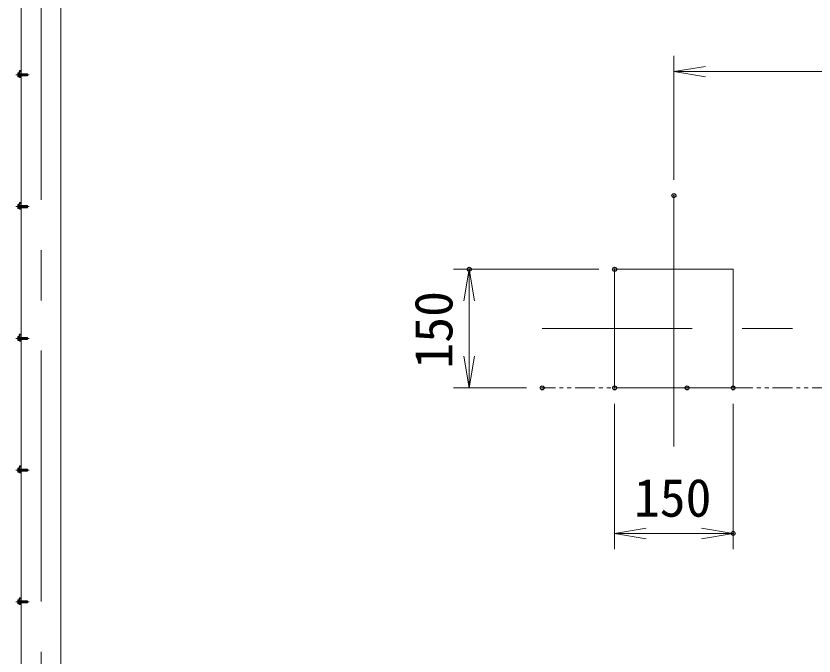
# Model space of a CAD drawing. Units: millimetres at full size, with parts at other scales. Extents: x -12600 to 12600, y -8910 to 8910.
# Drawn here: x 202 to 3233, y -2544 to -115 of the extents above; entities that cross this region are included whole.
import ezdxf
from ezdxf.enums import TextEntityAlignment as Align

# ---------------------------------------------------------------- set-up
doc = ezdxf.new("R2010")
doc.units = ezdxf.units.MM
doc.header["$LTSCALE"] = 30
doc.header["$PDMODE"] = 32
doc.header["$PDSIZE"] = 15
doc.linetypes.add('USER1', pattern=[50.8, 31.75, -6.35, 6.35, -6.35])
doc.linetypes.add('USER2', pattern=[5, 2.5, -0.5, 0.5, -0.5, 0.5, -0.5])
for name, color, linetype, lineweight in [('0-0_D-STR1', 1, 'Continuous', 18), ('0-1_D-BMK', 2, 'USER1', 13), ('0-2_0', 7, 'Continuous', 18), ('0-4_D-STR3', 3, 'Continuous', 13), ('0-5_D-STR-DIM', 7, 'Continuous', 13), ('0-8_D-STR2', 7, 'Continuous', 13)]:
    doc.layers.add(name, color=color, linetype=linetype, lineweight=lineweight)
doc.layers.add('0-6_Defpoints', color=253, linetype='Continuous')
doc.styles.add('ＭＳ ゴシック', font='')
doc.styles.get('ＭＳ ゴシック').set_extended_font_data('MS Gothic')

# ---------------------------------------------------------------- blocks, each defined once
blk = doc.blocks.new('_Open')
at = {"layer": '0-2_0'}
blk.add_line((-30, 5), (0, 0), dxfattribs=at)
blk.add_lwpolyline([(-30, -5), (0, 0), (-30, 0)], dxfattribs=at)

msp = doc.modelspace()

# ---------------------------------------------------------------- linework, layer by layer
at = {"layer": '0-0_D-STR1'}
msp.add_lwpolyline([(222.74, 3159.55), (222.74, -4768.32), (372.74, -4768.32), (372.74, 3221.68)], dxfattribs=at)
msp.add_lwpolyline([(2475.87, -1076.1), (2475.87, -1526.1), (2925.87, -1526.1), (2925.87, -1076.1)], close=True, dxfattribs=at)
at = {"layer": '0-1_D-BMK'}
for p, q in [((297.74, 3187.57), (297.74, -4868.32)), ((202.41, -338.32), (252.41, -338.32)), ((2700.87, -796.47), (2700.87, -1805.73)), ((202.41, -838.32), (252.41, -838.32)), ((4294.07, -1301.1), (2200.87, -1301.1)), ((202.41, -1338.32), (252.41, -1338.32)), ((202.41, -1838.32), (252.41, -1838.32)), ((202.41, -2338.32), (252.41, -2338.32))]:
    msp.add_line(p, q, dxfattribs=at)
at = {"layer": '0-4_D-STR3'}
for p, q in [((209.44, -332.02), (210.14, -330.81)), ((209.44, -332.02), (209.44, -344.62)), ((214.74, -330.81), (210.14, -330.81)), ((214.74, -325.32), (214.74, -345.32)), ((214.74, -330.81), (214.74, -345.82)), ((217.74, -322.32), (222.74, -322.32)), ((217.74, -325.82), (217.74, -344.82)), ((218.24, -325.32), (222.74, -325.32)), ((222.74, -322.32), (222.74, -325.32)), ((209.44, -344.62), (210.14, -345.82)), ((214.74, -334.56), (210.14, -334.56)), ((214.74, -342.07), (210.14, -342.07)), ((214.74, -345.82), (210.14, -345.82)), ((217.74, -334.32), (245.54, -334.32)), ((217.74, -335.07), (246.29, -335.07)), ((217.74, -341.57), (246.29, -341.57)), ((217.74, -342.32), (245.54, -342.32)), ((217.74, -348.32), (222.74, -348.32)), ((218.24, -345.32), (222.74, -345.32)), ((222.74, -345.32), (222.74, -348.32)), ((245.54, -334.32), (245.54, -342.32)), ((245.54, -334.32), (246.74, -335.52)), ((245.54, -342.32), (246.74, -341.12)), ((246.74, -335.52), (246.74, -341.12)), ((209.44, -832.02), (210.14, -830.81)), ((209.44, -832.02), (209.44, -844.62)), ((209.44, -844.62), (210.14, -845.82)), ((214.74, -830.81), (210.14, -830.81)), ((214.74, -834.56), (210.14, -834.56)), ((214.74, -842.07), (210.14, -842.07)), ((214.74, -845.82), (210.14, -845.82)), ((214.74, -825.32), (214.74, -845.32)), ((214.74, -830.81), (214.74, -845.82)), ((217.74, -822.32), (222.74, -822.32)), ((217.74, -825.82), (217.74, -844.82)), ((217.74, -834.32), (245.54, -834.32)), ((217.74, -835.07), (246.29, -835.07)), ((217.74, -841.57), (246.29, -841.57)), ((217.74, -842.32), (245.54, -842.32)), ((217.74, -848.32), (222.74, -848.32)), ((218.24, -825.32), (222.74, -825.32)), ((218.24, -845.32), (222.74, -845.32)), ((222.74, -822.32), (222.74, -825.32)), ((222.74, -845.32), (222.74, -848.32)), ((245.54, -834.32), (245.54, -842.32)), ((245.54, -834.32), (246.74, -835.52)), ((245.54, -842.32), (246.74, -841.12)), ((246.74, -835.52), (246.74, -841.12)), ((209.44, -1332.02), (210.14, -1330.81)), ((209.44, -1332.02), (209.44, -1344.62)), ((214.74, -1330.81), (210.14, -1330.81)), ((214.74, -1325.32), (214.74, -1345.32)), ((214.74, -1330.81), (214.74, -1345.82)), ((217.74, -1322.32), (222.74, -1322.32)), ((217.74, -1325.82), (217.74, -1344.82)), ((218.24, -1325.32), (222.74, -1325.32)), ((222.74, -1322.32), (222.74, -1325.32)), ((209.44, -1344.62), (210.14, -1345.82)), ((214.74, -1334.56), (210.14, -1334.56)), ((214.74, -1342.07), (210.14, -1342.07)), ((214.74, -1345.82), (210.14, -1345.82)), ((217.74, -1334.32), (245.54, -1334.32)), ((217.74, -1335.07), (246.29, -1335.07)), ((217.74, -1341.57), (246.29, -1341.57)), ((217.74, -1342.32), (245.54, -1342.32)), ((217.74, -1348.32), (222.74, -1348.32)), ((218.24, -1345.32), (222.74, -1345.32)), ((222.74, -1345.32), (222.74, -1348.32)), ((245.54, -1334.32), (245.54, -1342.32)), ((245.54, -1334.32), (246.74, -1335.52)), ((245.54, -1342.32), (246.74, -1341.12)), ((246.74, -1335.52), (246.74, -1341.12)), ((209.44, -1832.02), (210.14, -1830.81)), ((209.44, -1832.02), (209.44, -1844.62)), ((209.44, -1844.62), (210.14, -1845.82)), ((214.74, -1830.81), (210.14, -1830.81)), ((214.74, -1834.56), (210.14, -1834.56)), ((214.74, -1842.07), (210.14, -1842.07)), ((214.74, -1845.82), (210.14, -1845.82)), ((214.74, -1825.32), (214.74, -1845.32)), ((214.74, -1830.81), (214.74, -1845.82)), ((217.74, -1822.32), (222.74, -1822.32)), ((217.74, -1825.82), (217.74, -1844.82)), ((217.74, -1834.32), (245.54, -1834.32)), ((217.74, -1835.07), (246.29, -1835.07)), ((217.74, -1841.57), (246.29, -1841.57)), ((217.74, -1842.32), (245.54, -1842.32)), ((217.74, -1848.32), (222.74, -1848.32)), ((218.24, -1825.32), (222.74, -1825.32)), ((218.24, -1845.32), (222.74, -1845.32)), ((222.74, -1822.32), (222.74, -1825.32)), ((222.74, -1845.32), (222.74, -1848.32)), ((245.54, -1834.32), (245.54, -1842.32)), ((245.54, -1834.32), (246.74, -1835.52)), ((245.54, -1842.32), (246.74, -1841.12)), ((246.74, -1835.52), (246.74, -1841.12)), ((209.44, -2332.02), (210.14, -2330.81)), ((209.44, -2332.02), (209.44, -2344.62)), ((214.74, -2330.81), (210.14, -2330.81)), ((214.74, -2325.32), (214.74, -2345.32)), ((214.74, -2330.81), (214.74, -2345.82)), ((217.74, -2322.32), (222.74, -2322.32)), ((217.74, -2325.82), (217.74, -2344.82)), ((218.24, -2325.32), (222.74, -2325.32)), ((222.74, -2322.32), (222.74, -2325.32)), ((209.44, -2344.62), (210.14, -2345.82)), ((214.74, -2334.56), (210.14, -2334.56)), ((214.74, -2342.07), (210.14, -2342.07)), ((214.74, -2345.82), (210.14, -2345.82)), ((217.74, -2334.32), (245.54, -2334.32)), ((217.74, -2335.07), (246.29, -2335.07)), ((217.74, -2341.57), (246.29, -2341.57)), ((217.74, -2342.32), (245.54, -2342.32)), ((217.74, -2348.32), (222.74, -2348.32)), ((218.24, -2345.32), (222.74, -2345.32)), ((222.74, -2345.32), (222.74, -2348.32)), ((245.54, -2334.32), (246.74, -2335.52)), ((245.54, -2334.32), (245.54, -2342.32)), ((245.54, -2342.32), (246.74, -2341.12)), ((246.74, -2335.52), (246.74, -2341.12))]:
    msp.add_line(p, q, dxfattribs=at)
for centre, radius, start, end in [((212.88, -332.69), 3.32, 145.61585, 214.38415), ((217.74, -325.32), 3, 90, 180), ((218.24, -325.82), 0.5, 90, 180), ((221.98, -338.32), 12.42, 162.4121, 197.5879), ((212.88, -343.94), 3.32, 145.61585, 214.38415), ((217.74, -345.32), 3, 180, 270), ((218.24, -344.82), 0.5, 180, 270), ((212.88, -832.69), 3.32, 145.61585, 214.38415), ((221.98, -838.32), 12.42, 162.4121, 197.5879), ((212.88, -843.94), 3.32, 145.61585, 214.38415), ((217.74, -825.32), 3, 90, 180), ((217.74, -845.32), 3, 180, 270), ((218.24, -825.82), 0.5, 90, 180), ((218.24, -844.82), 0.5, 180, 270), ((212.88, -1332.69), 3.32, 145.61585, 214.38415), ((217.74, -1325.32), 3, 90, 180), ((218.24, -1325.82), 0.5, 90, 180), ((221.98, -1338.32), 12.42, 162.4121, 197.5879), ((212.88, -1343.94), 3.32, 145.61585, 214.38415), ((217.74, -1345.32), 3, 180, 270), ((218.24, -1344.82), 0.5, 180, 270), ((212.88, -1832.69), 3.32, 145.61585, 214.38415), ((221.98, -1838.32), 12.42, 162.4121, 197.5879), ((212.88, -1843.94), 3.32, 145.61585, 214.38415), ((217.74, -1825.32), 3, 90, 180), ((217.74, -1845.32), 3, 180, 270), ((218.24, -1825.82), 0.5, 90, 180), ((218.24, -1844.82), 0.5, 180, 270), ((212.88, -2332.69), 3.32, 145.61585, 214.38415), ((217.74, -2325.32), 3, 90, 180), ((218.24, -2325.82), 0.5, 90, 180), ((221.98, -2338.32), 12.42, 162.4121, 197.5879), ((212.88, -2343.94), 3.32, 145.61585, 214.38415), ((217.74, -2345.32), 3, 180, 270), ((218.24, -2344.82), 0.5, 180, 270)]:
    msp.add_arc(centre, radius, start, end, dxfattribs=at)
at = {"layer": '0-5_D-STR-DIM'}
for p, q in [((2700.87, -736.47), (2700.87, -266.1)), ((2700.87, -326.1), (4200.87, -326.1)), ((2415.87, -1076.1), (1863.5, -1076.1)), ((1923.5, -1526.1), (1923.5, -1076.1)), ((2140.87, -1526.1), (1863.5, -1526.1)), ((2475.87, -1586.1), (2475.87, -2138.47)), ((2925.87, -1586.1), (2925.87, -2138.47)), ((2475.87, -2078.47), (2925.87, -2078.47))]:
    msp.add_line(p, q, dxfattribs=at)
at = {"layer": '0-6_Defpoints'}
for p in [(2700.87, -796.47), (1923.5, -1076.1), (2475.87, -1076.1), (2200.87, -1526.1), (2475.87, -1526.1), (2750.87, -1526.1), (2925.87, -1526.1), (2925.87, -2078.47)]:
    msp.add_point(p, dxfattribs=at)
at = {"layer": '0-8_D-STR2', "linetype": 'USER2'}
msp.add_line((4200.87, -1526.1), (2200.87, -1526.1), dxfattribs=at)

# ---------------------------------------------------------------- block references
at = {"layer": '0-5_D-STR-DIM', "xscale": 4, "yscale": 4}
for p, rotation in [((2700.87, -326.1), 180), ((1923.5, -1076.1), 90), ((1923.5, -1526.1), 270), ((2475.87, -2078.47), 180)]:
    msp.add_blockref('_Open', p, dxfattribs=dict(at, rotation=rotation))
msp.add_blockref('_Open', (2925.87, -2078.47), dxfattribs=at)

# ---------------------------------------------------------------- texts
at = {"layer": '0-5_D-STR-DIM', "style": 'ＭＳ ゴシック'}
msp.add_text('150', height=144.3, rotation=90, dxfattribs=at).set_placement((1903.26, -1453.09), align=Align.BOTTOM_LEFT)
msp.add_text('150', height=144.3, dxfattribs=at).set_placement((2548.88, -2058.22), align=Align.BOTTOM_LEFT)

doc.saveas('drawing.dxf')
